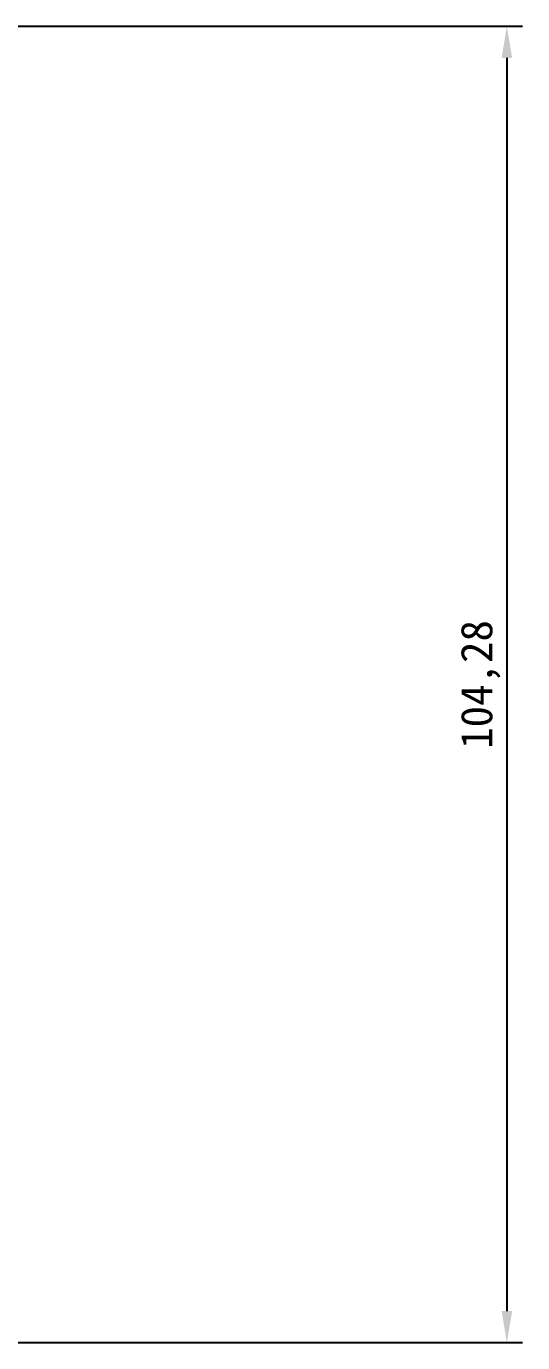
# Model space of a CAD drawing. Header units: millimetres. Extents: x -8154 to 2131, y 2597 to 6746.
# Drawn here: x -7158.8 to -7119.4, y 6232.8 to 6337.1 of the extents above; entities that cross this region are included whole.
import ezdxf

# ---------------------------------------------------------------- set-up
doc = ezdxf.new("R2010")
doc.units = ezdxf.units.MM
doc.styles.get("Standard").update_dxf_attribs({"font": ''})
doc.styles.get('Standard').set_extended_font_data('SimSun')
doc.dimstyles.new('ISO-25', dxfattribs={"dimtxt": 2.5, "dimasz": 2.5, "dimexe": 1.25, "dimexo": 0.625, "dimtad": 1, "dimtxsty": 'Standard', "dimcen": 2.5, "dimazin": 3, "dimtfac": 1, "dimtmove": 0, "dimatfit": 3})

# ---------------------------------------------------------------- blocks, each defined once
blk = doc.blocks.new('*D117')
at = {"color": 0, "lineweight": -2}
for p, q in [((-7166.71, 6337.1), (-7119.45, 6337.1)), ((-7120.7, 6334.6), (-7120.7, 6235.32)), ((-7166.71, 6232.82), (-7119.45, 6232.82))]:
    blk.add_line(p, q, dxfattribs=at)
at = {"color": 0}
for points in [[(-7120.28, 6334.6), (-7121.11, 6334.6), (-7120.7, 6337.1)], [(-7121.11, 6235.32), (-7120.28, 6235.32), (-7120.7, 6232.82)]]:
    blk.add_solid(points, dxfattribs=at)
at = {"layer": 'Defpoints', "color": 0}
for p in [(-7167.33, 6337.1), (-7167.33, 6232.82), (-7120.7, 6232.82)]:
    blk.add_point(p, dxfattribs=at)
at = {"color": 0, "insert": (-7122.78, 6284.96), "char_height": 2.5, "attachment_point": 5, "rotation": 90}
blk.add_mtext('104,28', dxfattribs=at)

msp = doc.modelspace()

# ---------------------------------------------------------------- dimensions: what is measured, and where the dimension line sits
dim = msp.add_linear_dim(base=(-7120.696, 6232.818), p1=(-7167.33, 6337.097), p2=(-7167.33, 6232.818), angle=90, dimstyle='ISO-25')
dim.commit()
dim.dimension.update_dxf_attribs({"geometry": '*D117', "text_midpoint": (-7122.78, 6284.958)})

doc.saveas('drawing.dxf')
